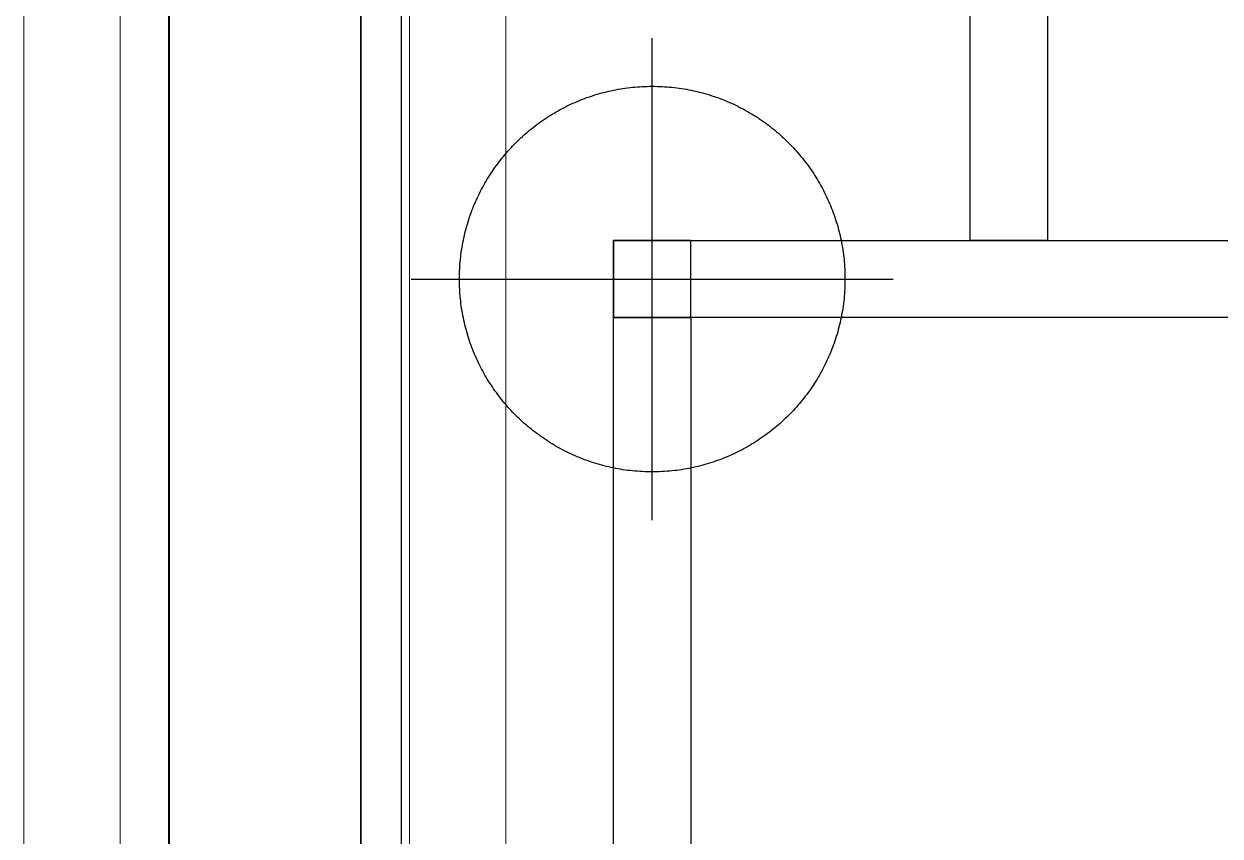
# Model space of a CAD drawing. Header units: millimetres. Extents: x -187347 to 135007, y -6415 to 292048.
# Drawn here: x -72490 to -71249, y 21638 to 22480 of the extents above; entities that cross this region are included whole.
import ezdxf

# ---------------------------------------------------------------- set-up
doc = ezdxf.new("R2010")
doc.units = ezdxf.units.MM
doc.header["$LTSCALE"] = 100
doc.linetypes.add('HIDDEN', pattern=[9.525, 6.35, -3.175])
doc.layers.get('0').update_dxf_attribs({"lineweight": 18})
for name, color, linetype, lineweight in [('A-WALL', 7, 'Continuous', 5), ('A-WALL-FNSH', 7, 'Continuous', 5), ('A-WALL-PATT', 7, 'Continuous', 5)]:
    doc.layers.add(name, color=color, linetype=linetype, lineweight=lineweight)
doc.layers.add('STEEL', color=5, linetype='Continuous')

# ---------------------------------------------------------------- blocks, each defined once
blk = doc.blocks.new('chilling_column80')
at = {"color": 4, "linetype": 'HIDDEN', "ltscale": 20}
for p, q in [((0, -250), (0, 250)), ((-250, 0), (250, 0))]:
    blk.add_line(p, q, dxfattribs=at)
at = {"color": 1, "linetype": 'Continuous', "ltscale": 20}
for p, q in [((-40, 40), (-40, -40)), ((40, 40), (-40, 40)), ((40, -40), (40, 40)), ((-40, -40), (40, -40))]:
    blk.add_line(p, q, dxfattribs=at)
at = {"color": 4, "linetype": 'HIDDEN', "ltscale": 20}
blk.add_circle((0, 0), 200, dxfattribs=at)
blk = doc.blocks.new('steel weighing')
at = {"layer": 'STEEL', "color": 6, "linetype": 'ByBlock', "ltscale": 20}
blk.add_line((845610.1, 785429.8), (845610.1, 687739.1), dxfattribs=at)
at = {"layer": 'STEEL', "color": 7, "linetype": 'ByBlock', "ltscale": 20}
for points in [[(846200.6, 714121.5), (846280.6, 714121.5), (846280.6, 708701.5), (846200.6, 708701.5)], [(845830.6, 708621.5), (845910.6, 708621.5), (845910.6, 703701.5), (845830.6, 703701.5)]]:
    blk.add_lwpolyline(points, close=True, dxfattribs=at)
at = {"layer": 'STEEL', "color": 7, "linetype": 'ByBlock', "ltscale": 20, "elevation": 1.7}
blk.add_lwpolyline([(845830.6, 708701.5), (858381.8, 708701.5), (858381.8, 708621.5), (845830.6, 708621.5)], close=True, dxfattribs=at)
at = {"layer": 'STEEL', "color": 1, "linetype": 'ByBlock', "ltscale": 20}
blk.add_blockref('chilling_column80', (845870.6, 708661.5), dxfattribs=at)

msp = doc.modelspace()

# ---------------------------------------------------------------- hatches: boundary and pattern name
at = {"layer": 'A-WALL-PATT', "true_color": 0x125900}
msp.add_hatch(color=88, dxfattribs=at).paths.add_polyline_path([(-72339.9, 14055), (-72339.1, 14055), (-72339.1, 23365), (-72339.9, 23365), (-72339.9, 15204.4)])
at = {"layer": 'A-WALL-PATT', "true_color": 0x30f000}
h = msp.add_hatch(color=80, dxfattribs=at)
h.paths.add_polyline_path([(-72140.7, 14055), (-72139.9, 14055), (-72139.9, 22645), (-72140.7, 22645.8), (-72140.7, 15204.4)])
h.paths.add_polyline_path([(-72140.7, 22744.2), (-72139.9, 22745), (-72139.9, 23365), (-72140.7, 23365), (-72140.7, 22784.6)])

# ---------------------------------------------------------------- linework, layer by layer
at = {"layer": 'A-WALL'}
for p, q in [((-72489.9, 23365), (-72489.9, 14055)), ((-72389.9, 23365), (-72389.9, 14055)), ((-72089.9, 22595), (-72089.9, 14055)), ((-71989.9, 22495), (-71989.9, 14055))]:
    msp.add_line(p, q, dxfattribs=at)
at = {"layer": 'A-WALL', "lineweight": 25}
for p, q in [((-72339.1, 23365), (-72339.1, 14055)), ((-72140.7, 22645.8), (-72140.7, 14055))]:
    msp.add_line(p, q, dxfattribs=at)
at = {"layer": 'A-WALL-FNSH'}
for p, q in [((-72339.9, 23365), (-72339.9, 14055)), ((-72139.9, 14055), (-72139.9, 22645))]:
    msp.add_line(p, q, dxfattribs=at)

# ---------------------------------------------------------------- block references
at = {"layer": 'STEEL', "color": 6, "linetype": 'ByBlock'}
msp.add_blockref('steel weighing', (-917708.7, -686445.9, -1.7), dxfattribs=at)

doc.saveas('drawing.dxf')
